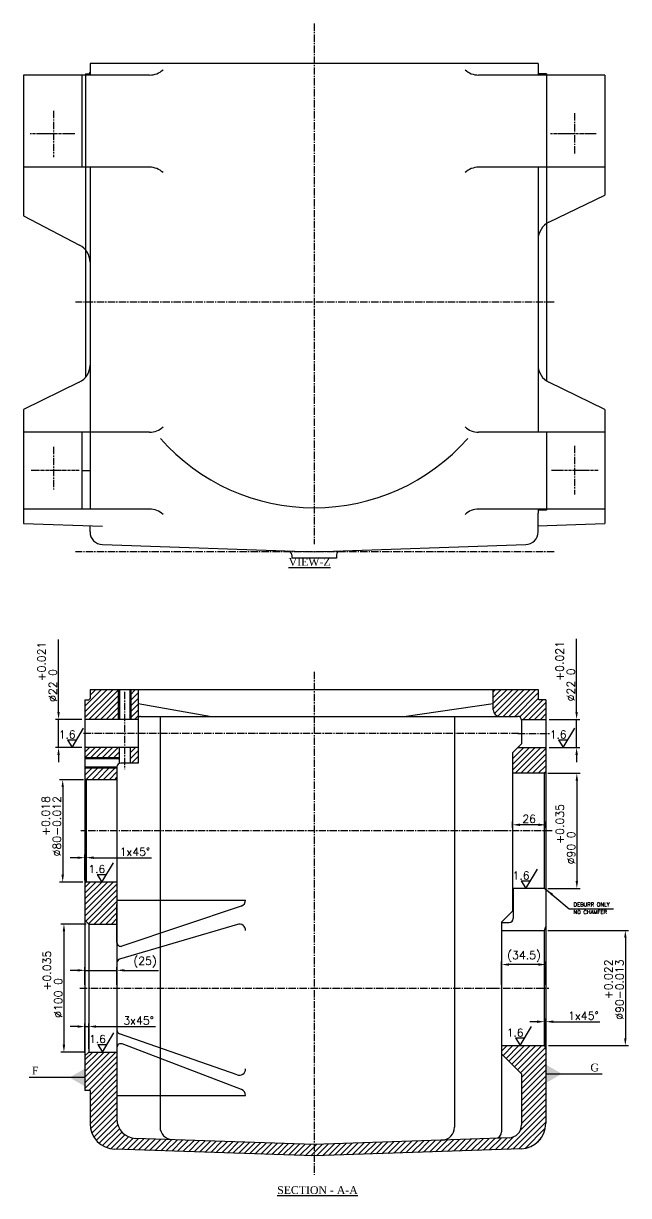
# Model space of a CAD drawing. Header units: millimetres. Extents: x -4466 to 20635, y -2270 to 9154.
# Drawn here: x 5838 to 6311, y 2139 to 3054 of the extents above; entities that cross this region are included whole.
import ezdxf

# ---------------------------------------------------------------- set-up
doc = ezdxf.new("R2010")
doc.units = ezdxf.units.MM
doc.header["$LTSCALE"] = 0.3
doc.header["$PDSIZE"] = -50
doc.linetypes.add('CENTER2', pattern=[28.575, 19.05, -3.175, 3.175, -3.175])
doc.layers.add('center', color=1, linetype='CENTER2')
doc.layers.add('hatch', color=6, linetype='Continuous')
doc.styles.add('ROMANTIC', font='romantic.ttf')
doc.styles.add('rs', font='romans.shx')
doc.styles.get("Standard").update_dxf_attribs({"font": 'romans.shx'})
doc.dimstyles.new('sarab', dxfattribs={"dimscale": 3, "dimtxt": 2.5, "dimasz": 2.3, "dimexe": 1, "dimexo": 1, "dimtad": 1, "dimdec": 3, "dimdsep": 46, "dimtxsty": 'rs', "dimcen": 0, "dimclrd": 1, "dimclre": 1, "dimclrt": 7, "dimadec": 3, "dimazin": 2, "dimtfac": 1, "dimtdec": 3, "dimtmove": 0, "dimatfit": 3, "dimfxl": 1, "dimarcsym": 0})
pattern_1 = [(45, (3245.2367, -434.2327), (-2.245064, 2.245064), [])]

# ---------------------------------------------------------------- blocks, each defined once
blk = doc.blocks.new('*D1')
at = {"color": 1, "lineweight": -2, "transparency": 16777216}
for p, q in [((5865.72, 2516.53), (5865.72, 2573.17)), ((5883.79, 2510.78), (5863.22, 2510.78)), ((5865.72, 2488.78), (5865.72, 2510.78)), ((5883.79, 2488.78), (5863.22, 2488.78)), ((5865.72, 2483.03), (5865.72, 2477.28))]:
    blk.add_line(p, q, dxfattribs=at)
at = {"color": 1, "transparency": 16777216}
for points in [[(5864.76, 2516.53), (5866.67, 2516.53), (5865.72, 2510.78)], [(5864.76, 2483.03), (5866.67, 2483.03), (5865.72, 2488.78)]]:
    blk.add_solid(points, dxfattribs=at)
at = {"layer": 'Defpoints', "color": 0, "transparency": 16777216}
for p in [(5886.29, 2510.78), (5865.72, 2488.78), (5886.29, 2488.78)]:
    blk.add_point(p, dxfattribs=at)
at = {"color": 7, "transparency": 16777216, "insert": (5856.86, 2547.95), "char_height": 6.25, "attachment_point": 5, "rotation": 90, "style": 'rs'}
blk.add_mtext('%%C22\\S+0.021^  0;', dxfattribs=at)
blk = doc.blocks.new('*D2')
at = {"color": 1, "lineweight": -2, "transparency": 16777216}
for p, q in [((5885.29, 2463.63), (5866.45, 2463.63)), ((5868.95, 2457.88), (5868.95, 2389.38)), ((5884.79, 2383.63), (5866.45, 2383.63))]:
    blk.add_line(p, q, dxfattribs=at)
at = {"color": 1, "transparency": 16777216}
for points in [[(5867.99, 2457.88), (5869.9, 2457.88), (5868.95, 2463.63)], [(5867.99, 2389.38), (5869.9, 2389.38), (5868.95, 2383.63)]]:
    blk.add_solid(points, dxfattribs=at)
at = {"layer": 'Defpoints', "color": 0, "transparency": 16777216}
for p in [(5887.79, 2463.63), (5868.95, 2383.63), (5887.29, 2383.63)]:
    blk.add_point(p, dxfattribs=at)
at = {"color": 7, "transparency": 16777216, "insert": (5860.09, 2427.26), "char_height": 6.25, "attachment_point": 5, "rotation": 90, "style": 'rs'}
blk.add_mtext('%%C80\\S+0.018^ -0.012;', dxfattribs=at)
blk = doc.blocks.new('*D3')
at = {"color": 1, "lineweight": -2, "transparency": 16777216}
for p, q in [((5887.29, 2350.88), (5867.41, 2350.88)), ((5869.91, 2345.13), (5869.91, 2256.63)), ((5886.79, 2250.88), (5867.41, 2250.88))]:
    blk.add_line(p, q, dxfattribs=at)
at = {"color": 1, "transparency": 16777216}
for points in [[(5868.95, 2345.13), (5870.87, 2345.13), (5869.91, 2350.88)], [(5868.95, 2256.63), (5870.87, 2256.63), (5869.91, 2250.88)]]:
    blk.add_solid(points, dxfattribs=at)
at = {"layer": 'Defpoints', "color": 0, "transparency": 16777216}
for p in [(5889.79, 2350.88), (5869.91, 2250.88), (5889.29, 2250.88)]:
    blk.add_point(p, dxfattribs=at)
at = {"color": 7, "transparency": 16777216, "insert": (5861.06, 2303.78), "char_height": 6.25, "attachment_point": 5, "rotation": 90, "style": 'rs'}
blk.add_mtext('%%C100\\S+0.035^  0;', dxfattribs=at)
blk = doc.blocks.new('*D4')
at = {"color": 1, "lineweight": -2, "transparency": 16777216}
for p, q in [((6270.35, 2516.53), (6270.35, 2573.62)), ((6248.79, 2510.78), (6272.85, 2510.78)), ((6270.35, 2488.78), (6270.35, 2510.78)), ((6248.79, 2488.78), (6272.85, 2488.78)), ((6270.35, 2483.03), (6270.35, 2477.28))]:
    blk.add_line(p, q, dxfattribs=at)
at = {"color": 1, "transparency": 16777216}
for points in [[(6269.39, 2516.53), (6271.31, 2516.53), (6270.35, 2510.78)], [(6269.39, 2483.03), (6271.31, 2483.03), (6270.35, 2488.78)]]:
    blk.add_solid(points, dxfattribs=at)
at = {"layer": 'Defpoints', "color": 0, "transparency": 16777216}
for p in [(6246.29, 2510.78), (6246.29, 2488.78), (6270.35, 2488.78)]:
    blk.add_point(p, dxfattribs=at)
at = {"color": 7, "transparency": 16777216, "insert": (6261.49, 2548.39), "char_height": 6.25, "attachment_point": 5, "rotation": 90, "style": 'rs'}
blk.add_mtext('%%C22\\S+0.021^  0;', dxfattribs=at)
blk = doc.blocks.new('*D5')
at = {"color": 1, "lineweight": -2, "transparency": 16777216}
for p, q in [((6247.79, 2468.63), (6273.04, 2468.63)), ((6270.54, 2462.88), (6270.54, 2384.38)), ((6247.79, 2378.63), (6273.04, 2378.63))]:
    blk.add_line(p, q, dxfattribs=at)
at = {"color": 1, "transparency": 16777216}
for points in [[(6269.58, 2462.88), (6271.5, 2462.88), (6270.54, 2468.63)], [(6269.58, 2384.38), (6271.5, 2384.38), (6270.54, 2378.63)]]:
    blk.add_solid(points, dxfattribs=at)
at = {"layer": 'Defpoints', "color": 0, "transparency": 16777216}
for p in [(6245.29, 2468.63), (6245.29, 2378.63), (6270.54, 2378.63)]:
    blk.add_point(p, dxfattribs=at)
at = {"color": 7, "transparency": 16777216, "insert": (6261.69, 2421.06), "char_height": 6.25, "attachment_point": 5, "rotation": 90, "style": 'rs'}
blk.add_mtext('%%C90\\S+0.035^  0;', dxfattribs=at)
blk = doc.blocks.new('*D6')
at = {"color": 1, "lineweight": -2, "transparency": 16777216}
for p, q in [((6247.79, 2345.88), (6310.92, 2345.88)), ((6308.42, 2340.13), (6308.42, 2261.63)), ((6248.29, 2255.88), (6310.92, 2255.88))]:
    blk.add_line(p, q, dxfattribs=at)
at = {"color": 1, "transparency": 16777216}
for points in [[(6307.46, 2340.13), (6309.38, 2340.13), (6308.42, 2345.88)], [(6307.46, 2261.63), (6309.38, 2261.63), (6308.42, 2255.88)]]:
    blk.add_solid(points, dxfattribs=at)
at = {"layer": 'Defpoints', "color": 0, "transparency": 16777216}
for p in [(6245.29, 2345.88), (6245.79, 2255.88), (6308.42, 2255.88)]:
    blk.add_point(p, dxfattribs=at)
at = {"color": 7, "transparency": 16777216, "insert": (6299.57, 2299.62), "char_height": 6.25, "attachment_point": 5, "rotation": 90, "style": 'rs'}
blk.add_mtext('%%C90\\S+0.022^ -0.013;', dxfattribs=at)
blk = doc.blocks.new('*D79')
at = {"color": 1, "lineweight": -2, "transparency": 16777216}
for p, q in [((5880.54, 2402.7), (5874.79, 2402.7)), ((5886.29, 2385.13), (5886.29, 2405.2)), ((5886.29, 2402.7), (5887.29, 2402.7)), ((5887.29, 2386.13), (5887.29, 2405.2)), ((5893.04, 2402.7), (5938.21, 2402.7))]:
    blk.add_line(p, q, dxfattribs=at)
at = {"color": 1, "transparency": 16777216}
for points in [[(5880.54, 2403.65), (5880.54, 2401.74), (5886.29, 2402.7)], [(5893.04, 2403.65), (5893.04, 2401.74), (5887.29, 2402.7)]]:
    blk.add_solid(points, dxfattribs=at)
at = {"layer": 'Defpoints', "color": 0, "transparency": 16777216}
for p in [(5887.29, 2402.7), (5886.29, 2382.63), (5887.29, 2383.63)]:
    blk.add_point(p, dxfattribs=at)
at = {"color": 7, "transparency": 16777216, "insert": (5925.34, 2407.38), "char_height": 6.25, "attachment_point": 5, "style": 'rs'}
blk.add_mtext('1x45%%D', dxfattribs=at)
blk = doc.blocks.new('*D80')
at = {"color": 1, "lineweight": -2, "transparency": 16777216}
for p, q in [((5880.54, 2270.8), (5874.79, 2270.8)), ((5886.29, 2250.38), (5886.29, 2273.3)), ((5886.29, 2270.8), (5889.29, 2270.8)), ((5889.29, 2253.38), (5889.29, 2273.3)), ((5895.04, 2270.8), (5941.55, 2270.8))]:
    blk.add_line(p, q, dxfattribs=at)
at = {"color": 1, "transparency": 16777216}
for points in [[(5880.54, 2271.76), (5880.54, 2269.85), (5886.29, 2270.8)], [(5895.04, 2271.76), (5895.04, 2269.85), (5889.29, 2270.8)]]:
    blk.add_solid(points, dxfattribs=at)
at = {"layer": 'Defpoints', "color": 0, "transparency": 16777216}
for p in [(5889.29, 2270.8), (5886.29, 2247.88), (5889.29, 2250.88)]:
    blk.add_point(p, dxfattribs=at)
at = {"color": 7, "transparency": 16777216, "insert": (5928.23, 2275.49), "char_height": 6.25, "attachment_point": 5, "style": 'rs'}
blk.add_mtext('3x45%%D', dxfattribs=at)
blk = doc.blocks.new('*D81')
at = {"color": 1, "lineweight": -2, "transparency": 16777216}
for p, q in [((6239.54, 2274.61), (6233.79, 2274.61)), ((6245.29, 2258.38), (6245.29, 2277.11)), ((6245.29, 2274.61), (6246.29, 2274.61)), ((6246.29, 2255.38), (6246.29, 2277.11)), ((6252.04, 2274.61), (6288.5, 2274.61))]:
    blk.add_line(p, q, dxfattribs=at)
at = {"color": 1, "transparency": 16777216}
for points in [[(6239.54, 2275.57), (6239.54, 2273.65), (6245.29, 2274.61)], [(6252.04, 2275.57), (6252.04, 2273.65), (6246.29, 2274.61)]]:
    blk.add_solid(points, dxfattribs=at)
at = {"layer": 'Defpoints', "color": 0, "transparency": 16777216}
for p in [(6246.29, 2274.61), (6245.29, 2255.88), (6246.29, 2252.88)]:
    blk.add_point(p, dxfattribs=at)
at = {"color": 7, "transparency": 16777216, "insert": (6275.63, 2279.3), "char_height": 6.25, "attachment_point": 5, "style": 'rs'}
blk.add_mtext('1x45%%D', dxfattribs=at)
blk = doc.blocks.new('*D82')
at = {"color": 1, "lineweight": -2, "transparency": 16777216}
for p, q in [((5886.29, 2303.38), (5886.29, 2317.22)), ((5911.29, 2303.38), (5911.29, 2317.22)), ((5880.54, 2314.72), (5874.79, 2314.72)), ((5886.29, 2314.72), (5911.29, 2314.72)), ((5917.04, 2314.72), (5943.78, 2314.72))]:
    blk.add_line(p, q, dxfattribs=at)
at = {"color": 1, "transparency": 16777216}
for points in [[(5880.54, 2315.67), (5880.54, 2313.76), (5886.29, 2314.72)], [(5917.04, 2315.67), (5917.04, 2313.76), (5911.29, 2314.72)]]:
    blk.add_solid(points, dxfattribs=at)
at = {"layer": 'Defpoints', "color": 0, "transparency": 16777216}
for p in [(5911.29, 2314.72), (5886.29, 2300.88), (5911.29, 2300.88)]:
    blk.add_point(p, dxfattribs=at)
at = {"color": 7, "transparency": 16777216, "insert": (5933.28, 2321.04), "char_height": 6.25, "attachment_point": 5, "style": 'rs'}
blk.add_mtext('(25)', dxfattribs=at)
blk = doc.blocks.new('*D142')
at = {"color": 1, "lineweight": -2, "transparency": 16777216}
for p, q in [((6220.29, 2426.13), (6220.29, 2430.89)), ((6240.54, 2428.39), (6226.04, 2428.39)), ((6246.29, 2426.13), (6246.29, 2430.89))]:
    blk.add_line(p, q, dxfattribs=at)
at = {"color": 1, "transparency": 16777216}
for points in [[(6226.04, 2429.35), (6226.04, 2427.44), (6220.29, 2428.39)], [(6240.54, 2429.35), (6240.54, 2427.44), (6246.29, 2428.39)]]:
    blk.add_solid(points, dxfattribs=at)
at = {"layer": 'Defpoints', "color": 0, "transparency": 16777216}
for p in [(6220.29, 2428.39), (6220.29, 2423.63), (6246.29, 2423.63)]:
    blk.add_point(p, dxfattribs=at)
at = {"color": 7, "transparency": 16777216, "insert": (6233.29, 2433.08), "char_height": 6.25, "attachment_point": 5, "style": 'rs'}
blk.add_mtext('26', dxfattribs=at)
blk = doc.blocks.new('*D143')
at = {"color": 1, "lineweight": -2, "transparency": 16777216}
for p, q in [((6211.79, 2303.38), (6211.79, 2321.74)), ((6240.54, 2319.24), (6217.54, 2319.24)), ((6246.29, 2303.38), (6246.29, 2321.74))]:
    blk.add_line(p, q, dxfattribs=at)
at = {"color": 1, "transparency": 16777216}
for points in [[(6217.54, 2320.2), (6217.54, 2318.29), (6211.79, 2319.24)], [(6240.54, 2320.2), (6240.54, 2318.29), (6246.29, 2319.24)]]:
    blk.add_solid(points, dxfattribs=at)
at = {"layer": 'Defpoints', "color": 0, "transparency": 16777216}
for p in [(6211.79, 2319.24), (6211.79, 2300.88), (6246.29, 2300.88)]:
    blk.add_point(p, dxfattribs=at)
at = {"color": 7, "transparency": 16777216, "insert": (6229.29, 2325.57), "char_height": 6.25, "attachment_point": 5, "style": 'rs'}
blk.add_mtext('(34.5)', dxfattribs=at)

msp = doc.modelspace()

# ---------------------------------------------------------------- hatches: boundary and pattern name
at = {"layer": 'hatch'}
h = msp.add_hatch(dxfattribs=at)
h.set_pattern_fill('ANSI31', color=256, style=0)
h.set_pattern_definition(pattern_1)
h.paths.add_polyline_path([(5886.79351, 2526.12804), (5886.29351, 2526.12804), (5886.29351, 2510.77804), (5886.79351, 2510.77804)])
edge = h.paths.add_edge_path()
edge.add_line((5913.29351, 2510.77804), (5913.29351, 2527.42804))
edge.add_line((5913.29351, 2527.42804), (5913.29351, 2522.45304))
edge.add_line((5913.29351, 2522.45304), (5913.29351, 2534.12804))
edge.add_line((5913.29351, 2534.12804), (5890.29351, 2534.12804))
edge.add_line((5890.29351, 2534.12804), (5890.29351, 2527.12804))
edge.add_arc((5889.29351, 2527.12804), 1, -90, 0, ccw=False)
edge.add_line((5889.29351, 2526.12804), (5886.79351, 2526.12804))
edge.add_line((5886.79351, 2526.12804), (5886.79351, 2510.77804))
edge.add_line((5886.79351, 2510.77804), (5913.29351, 2510.77804))
h = msp.add_hatch(dxfattribs=at)
h.set_pattern_fill('ANSI31', color=256, style=0)
h.set_pattern_definition([(45, (3504.5384, -493.4358), (-2.245064, 2.245064), [])])
h.paths.add_polyline_path([(5921.29351, 2510.77804), (5927.79351, 2510.77804), (5927.79351, 2534.12804), (5921.29351, 2534.12804)])
h = msp.add_hatch(dxfattribs=at)
h.set_pattern_fill('ANSI31', color=256, style=0)
edge = h.paths.add_edge_path()
edge.add_arc((6210.29351, 2518.12804), 5, 180, 270)
edge.add_line((6210.29351, 2513.12804), (6224.29351, 2513.12804))
edge.add_arc((6224.29351, 2510.12804), 3, 12.51332536, 90, ccw=False)
edge.add_line((6227.22224, 2510.77804), (6246.29351, 2510.77804))
edge.add_line((6246.29351, 2510.77804), (6246.29351, 2526.12804))
edge.add_line((6246.29351, 2526.12804), (6241.29351, 2526.12804))
edge.add_arc((6241.29351, 2527.12804), 1, 180, 270, ccw=False)
edge.add_line((6240.29351, 2527.12804), (6240.29351, 2534.12804))
edge.add_line((6240.29351, 2534.12804), (6205.29351, 2534.12804))
edge.add_line((6205.29351, 2534.12804), (6205.29351, 2518.12804))
h = msp.add_hatch(dxfattribs=at)
h.set_pattern_fill('ANSI31', color=256, style=0)
h.set_pattern_definition(pattern_1)
h.paths.add_polyline_path([(5886.79351, 2473.37804), (5886.29351, 2473.37804), (5886.29351, 2464.62803), (5886.79351, 2464.12803)])
h.paths.add_polyline_path([(5886.79351, 2464.62803), (5886.79351, 2464.12803), (5887.29351, 2463.62803), (5887.79351, 2463.62803)], flags=17)
h.paths.add_polyline_path([(5886.79351, 2488.77804), (5886.29351, 2488.77804), (5886.29351, 2479.87804), (5886.79351, 2479.87804)])
h.paths.add_polyline_path([(5913.04351, 2488.77804), (5886.79351, 2488.77804), (5886.79351, 2479.87804), (5913.04351, 2479.87804)])
h.paths.add_polyline_path([(5927.79351, 2488.77804), (5921.54351, 2488.77804), (5921.54351, 2476.62804), (5927.79351, 2476.62804)])
h.paths.add_polyline_path([(5911.29351, 2473.37804), (5886.79351, 2473.37804), (5886.79351, 2464.62803), (5887.79351, 2463.62803), (5911.29351, 2463.62803)])
h = msp.add_hatch(dxfattribs=at)
h.set_pattern_fill('ANSI31', color=256, style=0)
h.paths.add_polyline_path([(6220.29351, 2484.62804), (6220.29351, 2468.62804), (6245.29351, 2468.62804), (6246.29351, 2469.62804), (6246.29351, 2488.77804), (6224.44351, 2488.77804)])
h = msp.add_hatch(dxfattribs=at)
h.set_pattern_fill('ANSI31', color=256, style=0)
h.paths.add_polyline_path([(5911.29351, 2250.87804), (5889.29351, 2250.87804, -1), (5889.29351, 2250.87804), (5886.29351, 2247.87804), (5886.29351, 2220.87804), (5890.29351, 2220.87804), (5890.29351, 2195.0181, 0.404210697), (5909.60819, 2175.02985), (6065.29351, 2169.69207), (6065.29351, 2178.69736), (5925.77952, 2183.48069, -0.404210697), (5911.29351, 2198.47188)])
h.paths.add_polyline_path([(6246.29351, 2252.87804), (6245.29351, 2255.87804), (6211.79351, 2255.87804), (6211.79351, 2249.37804), (6227.29351, 2233.87804), (6227.29351, 2193.91466, -0.404210697), (6217.63616, 2183.92053), (6065.29351, 2178.69736), (6065.29351, 2169.69207), (6226.97882, 2175.23556, 0.404210697), (6246.29351, 2195.22382)])
h.paths.add_polyline_path([(5886.79351, 2383.12803), (5886.29351, 2382.62803), (5886.29351, 2353.87804), (5886.79351, 2353.37804)])
h.paths.add_polyline_path([(5886.79351, 2353.87804), (5886.79351, 2353.37804), (5889.29351, 2350.87804), (5889.79351, 2350.87804)], flags=17)
h.paths.add_polyline_path([(5886.79351, 2382.62803), (5886.79351, 2353.87804), (5889.79351, 2350.87804), (5911.29351, 2350.87804), (5911.29351, 2360.87804), (5911.29351, 2383.62803), (5887.79351, 2383.62803)])
h = msp.add_hatch(dxfattribs=at)
h.set_pattern_fill('ANSI31', color=256, style=0)
h.set_pattern_definition(pattern_1)
h.paths.add_polyline_path([(5886.79351, 2220.87804), (5886.79351, 2247.87804), (5886.29351, 2247.87804), (5886.29351, 2220.87804)])

# ---------------------------------------------------------------- linework, layer by layer
for p, q in [((6240.29351, 3023.06699), (5890.29351, 3023.06699)), ((5890.29351, 3023.06699), (5890.29351, 3014.06699)), ((6240.29351, 3023.06699), (6240.29351, 3014.06699)), ((5936.79583, 3014.06699), (5838.29351, 3014.06699)), ((5838.29351, 3014.06699), (5838.29351, 2904.06699)), ((5883.79351, 3014.06699), (5883.79351, 2942.06699)), ((5886.79351, 3015.06699), (5886.79351, 2777.89695)), ((5886.79351, 3015.06699), (5889.29351, 3015.06699)), ((6292.29351, 3014.06699), (6193.79118, 3014.06699)), ((6246.79351, 3015.06699), (6241.29351, 3015.06699)), ((6246.79351, 3015.06699), (6246.79351, 2775.16843)), ((6292.29351, 3014.06699), (6292.29351, 2920.34517)), ((6246.79351, 3012.06699), (6246.79351, 2942.06699)), ((5936.79583, 2942.06699), (5838.29351, 2942.06699)), ((5890.29351, 2942.06699), (5890.29351, 2735.06699)), ((6292.29351, 2942.06699), (6193.79118, 2942.06699)), ((6240.29351, 2942.06699), (6240.29351, 2735.06699)), ((6248.71702, 2899.08781), (6292.29351, 2920.34517)), ((5838.29351, 2904.06699), (5882.20573, 2881.26641)), ((5881.86999, 2774.04617), (5838.29351, 2752.78882)), ((6292.29351, 2752.78882), (6248.71702, 2774.04617)), ((5838.29351, 2752.78882), (5838.29351, 2663.84985)), ((6292.29351, 2752.78882), (6292.29351, 2663.84985)), ((5936.79583, 2735.06699), (5838.29351, 2735.06699)), ((5883.79351, 2735.06699), (5883.79351, 2675.06699)), ((5890.29351, 2735.06699), (5890.29351, 2675.06699)), ((6292.29351, 2735.06699), (6193.79118, 2735.06699)), ((6246.79351, 2735.06699), (6246.79351, 2674.06699)), ((5890.29351, 2704.81699), (5883.79351, 2704.81699)), ((5936.79583, 2675.06699), (5838.29351, 2675.06699)), ((6292.29351, 2675.06699), (6193.79118, 2675.06699)), ((6240.29351, 2675.06699), (6240.29351, 2671.73001)), ((6246.79351, 2674.06699), (6240.29351, 2674.06699)), ((6240.29351, 2657.23001), (6240.29351, 2671.73001)), ((5838.29351, 2663.84985), (5899.95085, 2661.73588)), ((5890.29351, 2657.23001), (5890.29351, 2662.06699)), ((6239.91632, 2662.05406), (6292.29351, 2663.84985)), ((5899.95085, 2647.23588), (6065.29351, 2641.56699)), ((6065.29351, 2641.56699), (6230.63616, 2647.23588)), ((6047.79351, 2639.26809), (6047.79351, 2636.73842)), ((6082.79351, 2639.26809), (6082.79351, 2636.73842)), ((6082.79351, 2636.73842), (6047.79351, 2636.73842)), ((5890.29351, 2534.12804), (6240.29351, 2534.12804)), ((5890.29351, 2534.12804), (5890.29351, 2527.12804)), ((5912.29351, 2534.12804), (5912.29351, 2510.77804)), ((5913.29351, 2534.12804), (5913.29351, 2510.77804)), ((5921.29351, 2534.12804), (5921.29351, 2510.77804)), ((5922.29351, 2534.12804), (5922.29351, 2510.77804)), ((5927.79351, 2534.12804), (5927.79351, 2476.62804)), ((6205.29351, 2518.12804), (6205.29351, 2534.12804)), ((6240.29351, 2534.12804), (6240.29351, 2527.12804)), ((5886.29351, 2526.12804), (5889.29351, 2526.12804)), ((5886.29351, 2526.12804), (5886.29351, 2220.87804)), ((5927.79351, 2523.12804), (5985.29351, 2513.12804)), ((6135.29351, 2513.12804), (6205.29351, 2523.12804)), ((6246.29351, 2526.12804), (6241.29351, 2526.12804)), ((6246.29351, 2526.12804), (6246.29351, 2195.22382)), ((5927.79351, 2510.77804), (5886.29351, 2510.77804)), ((5929.79351, 2513.12804), (6224.29351, 2513.12804)), ((6227.22224, 2510.77804), (6246.29351, 2510.77804)), ((6227.29351, 2510.12804), (6227.29351, 2491.62804)), ((5876.29756, 2488.77804), (5885.32672, 2503.82662)), ((6259.8327, 2488.77804), (6268.86185, 2503.82662)), ((5872.69756, 2494.77804), (5879.89756, 2494.77804)), ((5872.69756, 2494.77804), (5876.29756, 2488.77804)), ((6220.29351, 2484.62804), (6227.29351, 2491.62804)), ((6256.2327, 2494.77804), (6263.4327, 2494.77804)), ((6256.2327, 2494.77804), (6259.8327, 2488.77804)), ((5927.79351, 2488.77804), (5886.29351, 2488.77804)), ((5913.04351, 2488.77804), (5913.04351, 2476.35521)), ((5921.54351, 2488.77804), (5921.54351, 2476.62804)), ((6220.29351, 2484.62804), (6220.29351, 2378.62804)), ((6224.44351, 2488.77804), (6246.29351, 2488.77804)), ((5913.04351, 2479.87804), (5886.29351, 2479.87804)), ((5911.29351, 2473.37804), (5886.29351, 2473.37804)), ((5911.29351, 2473.62804), (5911.29351, 2360.87804)), ((5927.79351, 2476.62804), (5914.29351, 2476.62804)), ((5886.29351, 2464.62803), (5887.29351, 2463.62803)), ((5911.29351, 2463.62803), (5887.29351, 2463.62803)), ((5887.29351, 2463.62803), (5887.29351, 2383.62803)), ((6245.29351, 2468.62804), (6220.29351, 2468.62804)), ((6245.29351, 2468.62804), (6246.29351, 2469.62804)), ((6245.29351, 2378.62804), (6245.29351, 2468.62804)), ((5899.50712, 2383.62803), (5908.53627, 2398.67662)), ((6230.76227, 2378.62804), (6239.79142, 2393.67662)), ((5887.29351, 2383.62803), (5886.29351, 2382.62803)), ((5911.29351, 2383.62803), (5887.29351, 2383.62803)), ((5895.90712, 2389.62803), (5903.10712, 2389.62803)), ((5895.90712, 2389.62803), (5899.50712, 2383.62803)), ((6227.16227, 2384.62804), (6234.36227, 2384.62804)), ((6227.16227, 2384.62804), (6230.76227, 2378.62804)), ((6245.29351, 2378.62804), (6220.29351, 2378.62804)), ((6220.29351, 2378.62804), (6220.29351, 2360.87804)), ((6220.79351, 2378.62804), (6220.79351, 2355.12804)), ((6245.29351, 2378.62804), (6246.29351, 2377.62804)), ((5911.29351, 2369.66308), (6011.79351, 2369.66308)), ((5911.29351, 2336.44899), (5911.29351, 2366.06927)), ((6008.38712, 2364.92384), (5915.24967, 2333.60545)), ((5886.29351, 2353.87804), (5889.29351, 2350.87804)), ((5911.29351, 2360.87804), (5911.29351, 2198.47188)), ((6220.29351, 2360.87804), (6211.79351, 2352.37804)), ((5889.29351, 2350.87804), (5911.29351, 2350.87804)), ((5889.29351, 2350.87804), (5889.29351, 2250.87804)), ((6005.37919, 2350.63853), (5913.44491, 2323.52641)), ((6211.79351, 2352.37804), (6211.79351, 2188.55172)), ((6211.79351, 2352.12804), (6217.79351, 2352.12804)), ((6211.79351, 2345.87804), (6245.29351, 2345.87804)), ((6245.29351, 2345.87804), (6246.29351, 2348.87804)), ((6245.29351, 2255.87804), (6245.29351, 2345.87804)), ((6226.20574, 2255.87804), (6235.23489, 2270.92662)), ((5899.97755, 2250.87804), (5909.0067, 2265.92662)), ((6005.13824, 2233.02828), (5913.30034, 2265.24839)), ((6222.60574, 2261.87804), (6229.80574, 2261.87804)), ((6222.60574, 2261.87804), (6226.20574, 2255.87804)), ((5896.37755, 2256.87804), (5903.57755, 2256.87804)), ((5896.37755, 2256.87804), (5899.97755, 2250.87804)), ((5911.29351, 2254.45103), (5911.29351, 2220.49527)), ((6008.57446, 2221.72235), (5915.36208, 2257.25427)), ((6211.79351, 2255.87804), (6245.29351, 2255.87804)), ((6245.29351, 2255.87804), (6246.29351, 2252.87804)), ((5886.29351, 2247.87804), (5889.29351, 2250.87804)), ((5889.29351, 2250.87804), (5911.29351, 2250.87804)), ((6211.79351, 2249.37804), (6227.29351, 2233.87804)), ((6227.29351, 2233.87804), (6227.29351, 2193.91466)), ((5890.29351, 2220.87804), (5886.29351, 2220.87804)), ((5890.29351, 2220.87804), (5890.29351, 2195.0181)), ((5911.29351, 2217.05028), (6011.79351, 2217.05028)), ((6065.29351, 2178.69736), (5925.77952, 2183.48069)), ((6217.63616, 2183.92053), (6065.29351, 2178.69736)), ((6065.29351, 2169.69207), (5909.60819, 2175.02985)), ((6226.97882, 2175.23556), (6065.29351, 2169.69207))]:
    msp.add_line(p, q)
at = {"color": 3}
for p, q in [((5944.99351, 2513.12804), (5944.99351, 2192.48495)), ((6174.99351, 2513.12804), (6174.99351, 2192.12152))]:
    msp.add_line(p, q, dxfattribs=at)
at = {"color": 1}
for p, q in [((5913.04351, 2480.62804), (5886.29351, 2480.62804)), ((5911.29351, 2472.62804), (5886.29351, 2472.62804))]:
    msp.add_line(p, q, dxfattribs=at)
msp.add_circle((5889.29351, 2250.87804), 9.094947017729282e-13)
for centre, radius, start, end in [((5889.29351, 3016.06699), 1, 270, 0), ((5936.83631, 3029.345), 15.27806, 269.84822657, 313.41585817), ((6193.75071, 3029.345), 15.27806, 226.58414183, 270.15177343), ((6241.29351, 3016.06699), 1, 180, 270), ((5936.83631, 2926.78899), 15.27806, 46.58414183, 90.15177343), ((6193.75071, 2926.78899), 15.27806, 89.84822657, 133.41585817), ((6255.29351, 2885.60635), 15, 116.00390897, 180), ((5875.29351, 2867.95397), 15, 0, 62.56027205), ((5875.29351, 2787.52763), 15, 296.00390897, 0), ((6255.29351, 2787.52763), 15, 180, 243.99609103), ((5936.83631, 2750.345), 15.27806, 269.84822657, 313.41585817), ((6193.75071, 2750.345), 15.27806, 226.58414183, 270.15177343), ((6065.29351, 2836.40033), 160.33333, 221.54450936, 318.45549064), ((5936.83631, 2659.78899), 15.27806, 46.58414183, 90.15177343), ((6193.75071, 2659.78899), 15.27806, 89.84822657, 133.41585817), ((5900.29351, 2657.23001), 10, 180, 268.03634247), ((6230.29351, 2657.23001), 10, 271.96365753, 0), ((6044.79351, 2639.26809), 3, 0, 88.03634247), ((6085.79351, 2639.26809), 3, 91.96365753, 180), ((5889.29351, 2527.12804), 1, 270, 0), ((6241.29351, 2527.12804), 1, 180, 270), ((6210.29351, 2518.12804), 5, 180, 270), ((5929.79351, 2511.12804), 2, 90, 180), ((6224.29351, 2510.12804), 3, 0, 90), ((5914.29351, 2473.62804), 3, 90, 180), ((6006.79351, 2369.66308), 5, 288.58572653, 0), ((6217.79351, 2355.12804), 3, 270, 0), ((6006.79351, 2345.84273), 5, 0, 106.43119425), ((5914.29351, 2336.44899), 3, 180, 288.58572653), ((5914.29351, 2320.64893), 3, 106.43119425, 180), ((5914.29351, 2268.07922), 3, 180, 250.66725797), ((5914.29351, 2254.45103), 3, 69.13349603, 180), ((6006.79351, 2237.74634), 5, 250.66725797, 0), ((6006.79351, 2217.05028), 5, 0, 69.13349603), ((5926.29351, 2198.47188), 15, 180, 268.03634247), ((5910.29351, 2195.0181), 20, 180, 268.03634247), ((6206.79351, 2188.55172), 5, 271.96365753, 0), ((6217.29351, 2193.91466), 10, 271.96365753, 0), ((6226.29351, 2195.22382), 20, 271.96365753, 0)]:
    msp.add_arc(centre, radius, start, end)
at = {"color": 3}
for centre, start, end in [((5954.99351, 2192.48495), 180, 268.03634247), ((6164.99351, 2192.12152), 271.96365753, 0)]:
    msp.add_arc(centre, 10, start, end, dxfattribs=at)
at = {"layer": 'center'}
for p, q in [((6065.29351, 3054.38973), (6065.29351, 2647.51966)), ((5861.79351, 2986.11494), (5861.79351, 2949.89689)), ((6268.79351, 2984.21223), (6268.79351, 2952.13183)), ((6252.74382, 2836.56699), (5878.94872, 2836.56699)), ((5861.79351, 2723.53616), (5861.79351, 2689.6408)), ((6268.79351, 2724.40783), (6268.79351, 2686.47996)), ((6252.74382, 2641.56699), (5878.94872, 2641.56699)), ((6065.29351, 2547.92997), (6065.29351, 2154.91751)), ((5917.29351, 2532.20894), (5917.29351, 2471.95322)), ((6225.1909, 2499.77804), (5884.43423, 2499.77804)), ((6224.44351, 2499.77804), (6249.4185, 2499.77804)), ((6211.7563, 2423.62804), (5883.20302, 2423.62804)), ((6251.27139, 2423.62804), (6211.7563, 2423.62804)), ((5882.44613, 2300.87804), (6204.53255, 2300.87804)), ((6204.53255, 2300.87804), (6248.74488, 2300.87804))]:
    msp.add_line(p, q, dxfattribs=at)
at = {"layer": 'center', "ltscale": 0.4}
for p, q in [((5878.42469, 2968.06699), (5843.6318, 2968.06699)), ((6285.63746, 2968.06699), (6249.86574, 2968.06699)), ((5881.74708, 2705.06699), (5844.29353, 2705.06699)), ((6287.06085, 2705.06699), (6250.81786, 2705.06699))]:
    msp.add_line(p, q, dxfattribs=at)

# ---------------------------------------------------------------- texts
at = {"style": 'ROMANTIC'}
for s, p in [('%%UVIEW-Z', (6045.41606, 2630.7033)), ('F', (5844.87709, 2233.35524)), ('G', (6281.11912, 2235.74016)), ('%%USECTION - A-A', (6036.46847, 2140.00725))]:
    msp.add_text(s, height=6.1, dxfattribs=at).set_placement(p)
for s, height, p in [('1.6', 6.1, (5865.92686, 2495.91182)), ('1.6', 6.1, (6249.46199, 2495.91182)), ('1.6', 6.1, (5889.13642, 2390.76182)), ('1.6', 6.1, (6220.39156, 2385.76182)), ('DEBURR ONLY', 3, (6267.9734, 2364.61887)), ('NO CHAMFER', 3, (6267.9734, 2358.74682)), ('1.6', 6.1, (5889.60685, 2258.01182)), ('1.6', 6.1, (6215.83503, 2263.01182))]:
    msp.add_text(s, height=height).set_placement(p)

# ---------------------------------------------------------------- dimensions: what is measured, and where the dimension line sits
for base, p1, p2, override, picture, middle in [((5865.7161, 2488.77804), (5886.29351, 2510.77804), (5886.29351, 2488.77804), {"dimscale": 2.5, "dimdec": 2, "dimadec": 2, "dimtol": 1, "dimtp": 0.021, "dimatfit": 0}, '*D1', (5865.7161, 2547.94589)), ((6270.34672, 2488.77804), (6246.29351, 2510.77804), (6246.29351, 2488.77804), {"dimscale": 2.5, "dimdec": 2, "dimadec": 2, "dimtol": 1, "dimtp": 0.021, "dimatfit": 0}, '*D4', (6270.34672, 2548.39411)), ((5868.94645, 2383.62803), (5887.79351, 2463.62803), (5887.29351, 2383.62803), {"dimscale": 2.5, "dimdec": 2, "dimadec": 2, "dimtol": 1, "dimtp": 0.018, "dimtm": 0.012, "dimatfit": 0}, '*D2', (5868.94645, 2427.25785)), ((6270.54118, 2378.62804), (6245.29351, 2468.62804), (6245.29351, 2378.62804), {"dimscale": 2.5, "dimdec": 2, "dimadec": 2, "dimtol": 1, "dimtp": 0.035, "dimatfit": 0}, '*D5', (6270.54118, 2421.05793)), ((5869.91077, 2250.87804), (5889.79351, 2350.87804), (5889.29351, 2250.87804), {"dimscale": 2.5, "dimdec": 2, "dimadec": 2, "dimtol": 1, "dimtp": 0.035, "dimtm": 0, "dimatfit": 0}, '*D3', (5869.91077, 2303.78268)), ((6308.42093, 2255.87804), (6245.29351, 2345.87804), (6245.79351, 2255.87804), {"dimscale": 2.5, "dimdec": 2, "dimadec": 2, "dimtol": 1, "dimtp": 0.022, "dimtm": 0.013, "dimatfit": 0}, '*D6', (6308.42093, 2299.62235))]:
    dim = msp.add_linear_dim(base=base, p1=p1, p2=p2, angle=90, text='%%C<>', dimstyle='sarab', override=override)
    dim.commit()
    dim.dimension.update_dxf_attribs({"geometry": picture, "text_midpoint": middle, "dimtype": 160})
dim = msp.add_linear_dim(base=(6220.29351, 2428.39462), p1=(6246.29351, 2423.62804), p2=(6220.29351, 2423.62804), dimstyle='sarab', override={"dimscale": 2.5, "dimtoh": 1, "dimdec": 2, "dimcen": 2.5, "dimadec": 1, "dimtol": 0, "dimlim": 0, "dimtp": 0.1, "dimtm": 0.1, "dimtfac": 0.71, "dimtdec": 2, "dimtolj": 0, "dimtzin": 8})
dim.commit()
dim.dimension.update_dxf_attribs({"geometry": '*D142', "text_midpoint": (6233.29351, 2433.08212)})
for base, p1, p2, text, override, picture, middle in [((5887.29351, 2402.69554), (5886.29351, 2382.62803), (5887.29351, 2383.62803), '<>x45%%D', {"dimscale": 2.5, "dimtoh": 1, "dimdec": 2, "dimcen": 2.5, "dimadec": 1, "dimtdec": 2}, '*D79', (5925.33517, 2402.69554)), ((5911.29351, 2314.7151), (5886.29351, 2300.87804), (5911.29351, 2300.87804), '(<>)', {"dimscale": 2.5, "dimdec": 2, "dimadec": 2, "dimtdec": 2, "dimatfit": 0}, '*D82', (5933.28458, 2314.7151)), ((6211.79351, 2319.24449), (6246.29351, 2300.87804), (6211.79351, 2300.87804), '(<>)', {"dimscale": 2.5, "dimdec": 2, "dimadec": 2, "dimtol": 0, "dimlim": 0, "dimtp": 0.1, "dimtm": 0.1, "dimtfac": 0.71, "dimtdec": 2, "dimatfit": 0, "dimtolj": 0, "dimtzin": 8}, '*D143', (6229.29351, 2319.24449)), ((6246.29351, 2274.61316), (6245.29351, 2255.87804), (6246.29351, 2252.87804), '<>x45%%D', {"dimscale": 2.5, "dimtoh": 1, "dimdec": 2, "dimcen": 2.5, "dimadec": 1, "dimtdec": 2}, '*D81', (6275.62981, 2274.61316)), ((5889.29351, 2270.80478), (5886.29351, 2247.87804), (5889.29351, 2250.87804), '<>x45%%D', {"dimscale": 2.5, "dimtoh": 1, "dimdec": 2, "dimcen": 2.5, "dimadec": 1, "dimtdec": 2}, '*D80', (5928.22803, 2270.80478))]:
    dim = msp.add_linear_dim(base=base, p1=p1, p2=p2, text=text, dimstyle='sarab', override=override)
    dim.commit()
    dim.dimension.update_dxf_attribs({"geometry": picture, "text_midpoint": middle, "dimtype": 160})

# ---------------------------------------------------------------- leaders
for points, override in [([(6246.79351, 2377.62804), (6264.64952, 2362.84626), (6299.10321, 2362.84626)], {"dimscale": 2.5, "dimgap": 0.625, "dimtad": 0, "dimtoh": 1, "dimdec": 2, "dimcen": 2.5, "dimadec": 1, "dimtdec": 2}), ([(5886.79351, 2231.00373), (5842.76767, 2231.00373)], {"dimscale": 2.5, "dimasz": 5, "dimgap": 0.625, "dimtad": 0, "dimdec": 2, "dimcen": 2.5, "dimadec": 1, "dimtdec": 2, "dimldrblk": 'DatumFilled'}), ([(6246.29351, 2233.89974), (6290.33218, 2233.89974)], {"dimscale": 2.5, "dimasz": 5, "dimtad": 0, "dimdec": 2, "dimcen": 2.5, "dimadec": 1, "dimtdec": 2, "dimldrblk": 'DatumFilled'})]:
    msp.add_leader(points, dimstyle='sarab', override=override)

doc.saveas('drawing.dxf')
